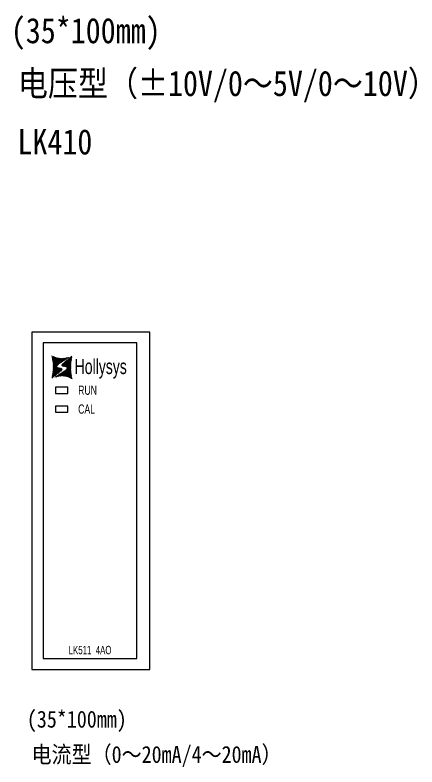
# Model space of a CAD drawing. Header units: millimetres. Extents: x 33157 to 59611, y -29750 to 1750.
# Drawn here: x 53516 to 53635.1, y 710.5 to 933.2 of the extents above; entities that cross this region are included whole.
import ezdxf

# ---------------------------------------------------------------- set-up
doc = ezdxf.new("R2010")
doc.units = ezdxf.units.MM
doc.layers.get('0').update_dxf_attribs({"lineweight": 18})
doc.layers.add('细实线', color=7, linetype='Continuous', lineweight=20)
doc.styles.add('HZ', font='arial.ttf')
doc.styles.add('STYLE1', font='')
doc.styles.get('STYLE1').set_extended_font_data('宋体')

# ---------------------------------------------------------------- blocks, each defined once
blk = doc.blocks.new('*X42')
at = {"color": 0}
for p, q in [((53847.91, 683.26), (53849.32, 684.67)), ((53847.93, 683.13), (53850.19, 685.39)), ((53847.94, 683.45), (53848.45, 683.95)), ((53848, 683.05), (53850.93, 685.97)), ((53848.11, 683.01), (53850.9, 685.79)), ((53848.24, 682.99), (53850.87, 685.61)), ((53848.38, 682.97), (53850.84, 685.43)), ((53848.51, 682.95), (53850.81, 685.25)), ((53848.65, 682.94), (53850.78, 685.07)), ((53848.78, 682.92), (53850.76, 684.89)), ((53848.92, 682.9), (53850.73, 684.71)), ((53849.04, 682.88), (53850.7, 684.53)), ((53849.16, 682.84), (53850.67, 684.35)), ((53849.25, 682.78), (53850.64, 684.17)), ((53849.33, 682.71), (53850.61, 683.99)), ((53847.14, 680.07), (53848.75, 681.67)), ((53847.31, 680.08), (53850.58, 683.35)), ((53847.48, 680.1), (53850.58, 683.2)), ((53847.65, 680.12), (53850.58, 683.05)), ((53847.82, 680.13), (53850.58, 682.9)), ((53847.98, 680.14), (53850.58, 682.75)), ((53848.12, 680.13), (53850.58, 682.6)), ((53848.25, 680.12), (53850.59, 682.45)), ((53848.39, 680.1), (53850.59, 682.3)), ((53848.53, 680.09), (53850.59, 682.15)), ((53848.67, 680.08), (53850.59, 681.99)), ((53848.81, 680.07), (53850.59, 681.84)), ((53848.95, 680.05), (53850.59, 681.69)), ((53849.4, 682.63), (53850.58, 683.81)), ((53849.44, 682.52), (53850.58, 683.65)), ((53849.45, 682.37), (53850.58, 683.5)), ((53845.93, 679.76), (53846, 679.83)), ((53846.14, 679.82), (53846.46, 680.14)), ((53846.36, 679.89), (53846.91, 680.44)), ((53846.57, 679.95), (53847.37, 680.75)), ((53846.79, 680.01), (53847.83, 681.06)), ((53846.97, 680.05), (53848.29, 681.36)), ((53849.08, 680.03), (53850.59, 681.54)), ((53849.19, 679.99), (53850.61, 681.41)), ((53849.31, 679.96), (53850.63, 681.28)), ((53849.43, 679.93), (53850.65, 681.15)), ((53849.55, 679.89), (53850.67, 681.02)), ((53849.67, 679.86), (53850.7, 680.89)), ((53849.79, 679.83), (53850.72, 680.76)), ((53849.9, 679.79), (53850.74, 680.63)), ((53850.02, 679.76), (53850.76, 680.5)), ((53850.12, 679.71), (53850.78, 680.37)), ((53850.22, 679.66), (53850.81, 680.24)), ((53850.32, 679.61), (53850.83, 680.11)), ((53850.43, 679.56), (53850.85, 679.98)), ((53850.53, 679.51), (53850.87, 679.85)), ((53850.63, 679.46), (53850.89, 679.72)), ((53850.73, 679.41), (53850.92, 679.59)), ((53850.83, 679.35), (53850.94, 679.46)), ((53850.93, 679.3), (53850.96, 679.33))]:
    blk.add_line(p, q, dxfattribs=at)
blk = doc.blocks.new('*X43')
at = {"color": 0}
for p, q in [((53844.97, 686.09), (53845.01, 686.13)), ((53844.99, 685.96), (53845.11, 686.08)), ((53845.02, 685.83), (53845.21, 686.03)), ((53845.04, 685.7), (53845.31, 685.97)), ((53845.06, 685.57), (53845.42, 685.92)), ((53845.08, 685.44), (53845.52, 685.87)), ((53845.1, 685.31), (53845.62, 685.82)), ((53845.13, 685.18), (53845.72, 685.77)), ((53845.15, 685.05), (53845.82, 685.72)), ((53845.17, 684.92), (53845.92, 685.67)), ((53845.19, 684.79), (53846.04, 685.64)), ((53845.21, 684.66), (53846.16, 685.61)), ((53845.24, 684.53), (53846.28, 685.57)), ((53845.26, 684.4), (53846.4, 685.54)), ((53845.28, 684.27), (53846.51, 685.51)), ((53845.3, 684.14), (53846.63, 685.47)), ((53845.32, 684.01), (53846.75, 685.44)), ((53845.34, 683.87), (53846.87, 685.41)), ((53845.34, 683.72), (53847, 685.38)), ((53845.34, 683.57), (53847.14, 685.37)), ((53845.34, 683.42), (53847.28, 685.36)), ((53845.34, 683.27), (53847.42, 685.34)), ((53845.34, 683.12), (53847.55, 685.33)), ((53845.34, 682.97), (53847.69, 685.32)), ((53845.34, 682.82), (53847.83, 685.31)), ((53845.34, 682.67), (53847.97, 685.29)), ((53845.35, 682.06), (53848.64, 685.36)), ((53845.35, 682.21), (53848.47, 685.34)), ((53845.35, 682.37), (53848.31, 685.32)), ((53845.35, 682.52), (53848.14, 685.31)), ((53847.25, 683.81), (53848.81, 685.37)), ((53847.71, 684.12), (53848.98, 685.39)), ((53848.16, 684.43), (53849.17, 685.43)), ((53848.62, 684.73), (53849.39, 685.5)), ((53849.08, 685.04), (53849.6, 685.56)), ((53849.54, 685.34), (53849.82, 685.62)), ((53850, 685.65), (53850.03, 685.69)), ((53845, 679.44), (53847.94, 682.38)), ((53845.03, 679.62), (53847.83, 682.43)), ((53845.06, 679.8), (53847.71, 682.45)), ((53845.08, 679.98), (53847.57, 682.46)), ((53845.11, 680.16), (53847.43, 682.48)), ((53845.14, 680.34), (53847.3, 682.5)), ((53845.17, 680.52), (53847.17, 682.52)), ((53845.2, 680.7), (53847.03, 682.53)), ((53845.23, 680.88), (53846.9, 682.56)), ((53845.25, 681.06), (53846.79, 682.59)), ((53845.28, 681.24), (53846.69, 682.65)), ((53845.31, 681.42), (53846.6, 682.71)), ((53845.34, 681.6), (53846.54, 682.8)), ((53845.35, 681.91), (53846.48, 683.04)), ((53845.35, 681.76), (53846.49, 682.9)), ((53845.86, 680.15), (53848, 682.29)), ((53846.73, 680.87), (53848.02, 682.16)), ((53847.6, 681.59), (53847.96, 681.95))]:
    blk.add_line(p, q, dxfattribs=at)
blk = doc.blocks.new('LK511')
at = {"layer": '细实线'}
for points in [[(53839.01, 693.13), (53839.01, 593.13), (53874.01, 593.13), (53874.01, 693.13)], [(53842.38, 689.9), (53842.38, 596.45), (53870.18, 596.45), (53870.18, 689.9)], [(53846.05, 676.78), (53846.05, 674.98), (53849.73, 674.98), (53849.73, 676.78)], [(53846.05, 671.18), (53846.05, 669.38), (53849.73, 669.38), (53849.73, 671.18)]]:
    blk.add_lwpolyline(points, close=True, dxfattribs=at)
at = {"color": 0}
for name in ['*X43', '*X42']:
    blk.add_blockref(name, (0, 0), dxfattribs=at)
at = {"color": 7, "linetype": 'Continuous', "style": 'HZ', "width": 0.67}
for s, height, p in [('Hollysys', 4.432, (53851.74, 680.69)), ('RUN', 2.737, (53852.78, 674.55)), ('CAL', 2.737, (53852.78, 668.96))]:
    blk.add_text(s, height=height, dxfattribs=at).set_placement(p)
at = {"color": 7, "linetype": 'Continuous', "insert": (53849.95, 597.65), "char_height": 2.4883, "width": 18.6242, "attachment_point": 7, "style": 'HZ'}
blk.add_mtext('{\\W0.67;LK511  4AO}', dxfattribs=at)

msp = doc.modelspace()

# ---------------------------------------------------------------- block references
at = {"layer": '细实线'}
msp.add_blockref('LK511', (-318.02, 146.19), dxfattribs=at)

# ---------------------------------------------------------------- texts
at = {"color": 0, "style": 'STYLE1', "width": 0.87}
for s, height, p in [('(35*100mm)', 7.5, (53514.8, 924.9)), ('电压型（%%P10V/0～5V/0～10V）', 7.5, (53516.88, 909.25)), ('LK410', 7.5, (53516.76, 891.94)), ('(35*100mm)', 5, (53519.55, 722.14)), ('电流型（0～20mA/4～20mA）', 5, (53520.94, 711.7))]:
    msp.add_text(s, height=height, dxfattribs=at).set_placement(p)

doc.saveas('drawing.dxf')
